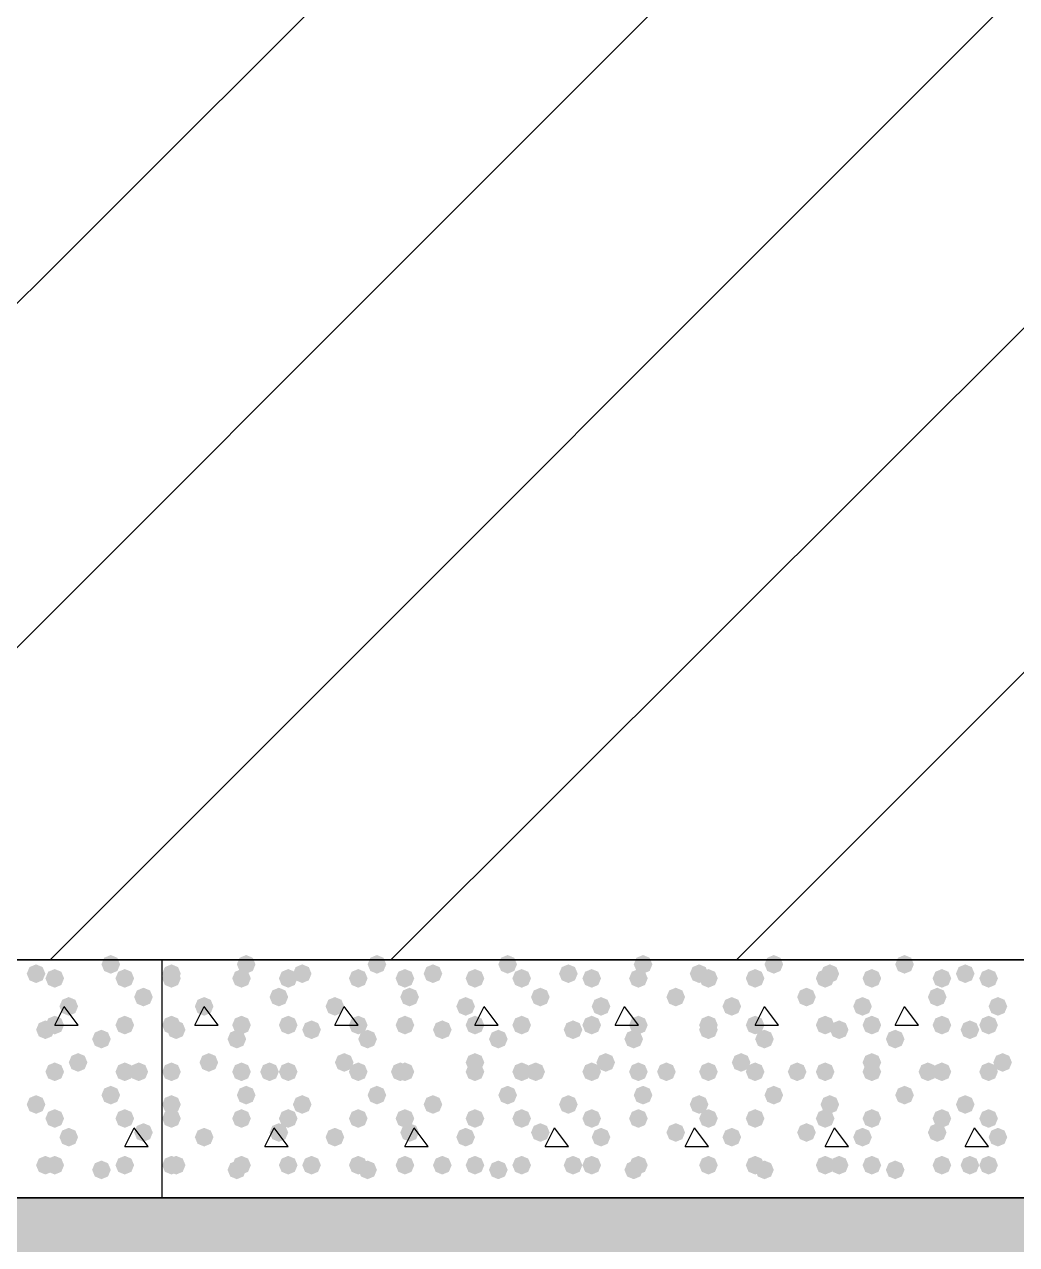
# Model space of a CAD drawing. Header units: millimetres. Extents: x 0 to 420, y 0 to 297.
# Drawn here: x 152.34 to 161.33, y 177.5 to 188.56 of the extents above; entities that cross this region are included whole.
import ezdxf

# ---------------------------------------------------------------- set-up
doc = ezdxf.new("R2010")
doc.units = ezdxf.units.MM
doc.layers.get('0').update_dxf_attribs({"linetype": 'CONTINUOUS'})

msp = doc.modelspace()

# ---------------------------------------------------------------- hatches: boundary and pattern name
at = {"true_color": 0x000007}
for points in [[(153.204333, 180.043667), (153.179463, 179.983871), (153.119667, 179.959), (153.059871, 179.983871), (153.035, 180.043667), (153.059871, 180.103462), (153.119667, 180.128333), (153.179462, 180.103463)], [(152.527, 179.959), (152.502129, 179.899204), (152.442333, 179.874333), (152.382538, 179.899204), (152.357667, 179.959), (152.382537, 180.018796), (152.442333, 180.043667), (152.502129, 180.018796)], [(152.696333, 179.916667), (152.671462, 179.856871), (152.611667, 179.832), (152.551871, 179.856871), (152.527, 179.916667), (152.551871, 179.976462), (152.611667, 180.001333), (152.671462, 179.976463)], [(153.331333, 179.916667), (153.306462, 179.856871), (153.246667, 179.832), (153.186871, 179.856871), (153.162, 179.916667), (153.186871, 179.976462), (153.246667, 180.001333), (153.306462, 179.976463)], [(153.500667, 179.747333), (153.475796, 179.687537), (153.416, 179.662667), (153.356204, 179.687537), (153.331333, 179.747333), (153.356204, 179.807129), (153.416, 179.832), (153.475796, 179.807129)], [(152.823333, 179.662667), (152.798463, 179.602871), (152.738667, 179.578), (152.678871, 179.602871), (152.654, 179.662667), (152.678871, 179.722462), (152.738667, 179.747333), (152.798462, 179.722463)], [(152.611667, 179.451), (152.586796, 179.391204), (152.527, 179.366333), (152.467204, 179.391204), (152.442333, 179.451), (152.467204, 179.510796), (152.527, 179.535667), (152.586796, 179.510796)], [(152.696333, 179.493333), (152.671462, 179.433538), (152.611667, 179.408667), (152.551871, 179.433538), (152.527, 179.493333), (152.551871, 179.553129), (152.611667, 179.578), (152.671462, 179.553129)], [(153.331333, 179.493333), (153.306462, 179.433538), (153.246667, 179.408667), (153.186871, 179.433538), (153.162, 179.493333), (153.186871, 179.553129), (153.246667, 179.578), (153.306462, 179.553129)], [(153.119667, 179.366333), (153.094796, 179.306537), (153.035, 179.281667), (152.975204, 179.306537), (152.950333, 179.366333), (152.975204, 179.426129), (153.035, 179.451), (153.094796, 179.426129)], [(152.908, 179.154667), (152.883129, 179.094871), (152.823333, 179.07), (152.763537, 179.094871), (152.738667, 179.154667), (152.763537, 179.214462), (152.823333, 179.239333), (152.883129, 179.214463)], [(152.696333, 179.07), (152.671462, 179.010204), (152.611667, 178.985333), (152.551871, 179.010204), (152.527, 179.07), (152.551871, 179.129796), (152.611667, 179.154667), (152.671462, 179.129796)], [(153.331333, 179.07), (153.306462, 179.010204), (153.246667, 178.985333), (153.186871, 179.010204), (153.162, 179.07), (153.186871, 179.129796), (153.246667, 179.154667), (153.306462, 179.129796)], [(153.458333, 179.07), (153.433462, 179.010204), (153.373667, 178.985333), (153.313871, 179.010204), (153.289, 179.07), (153.313871, 179.129796), (153.373667, 179.154667), (153.433462, 179.129796)], [(152.527, 178.773667), (152.502129, 178.713871), (152.442333, 178.689), (152.382538, 178.713871), (152.357667, 178.773667), (152.382537, 178.833462), (152.442333, 178.858333), (152.502129, 178.833463)], [(153.204333, 178.858333), (153.179463, 178.798537), (153.119667, 178.773667), (153.059871, 178.798537), (153.035, 178.858333), (153.059871, 178.918129), (153.119667, 178.943), (153.179462, 178.918129)], [(152.696333, 178.646667), (152.671462, 178.586871), (152.611667, 178.562), (152.551871, 178.586871), (152.527, 178.646667), (152.551871, 178.706462), (152.611667, 178.731333), (152.671462, 178.706463)], [(153.331333, 178.646667), (153.306462, 178.586871), (153.246667, 178.562), (153.186871, 178.586871), (153.162, 178.646667), (153.186871, 178.706462), (153.246667, 178.731333), (153.306462, 178.706463)], [(152.823333, 178.477333), (152.798463, 178.417537), (152.738667, 178.392667), (152.678871, 178.417537), (152.654, 178.477333), (152.678871, 178.537129), (152.738667, 178.562), (152.798462, 178.537129)], [(153.500667, 178.519667), (153.475796, 178.459871), (153.416, 178.435), (153.356204, 178.459871), (153.331333, 178.519667), (153.356204, 178.579462), (153.416, 178.604333), (153.475796, 178.579463)], [(152.611667, 178.223333), (152.586796, 178.163537), (152.527, 178.138667), (152.467204, 178.163537), (152.442333, 178.223333), (152.467204, 178.283129), (152.527, 178.308), (152.586796, 178.283129)], [(152.696333, 178.223333), (152.671462, 178.163537), (152.611667, 178.138667), (152.551871, 178.163537), (152.527, 178.223333), (152.551871, 178.283129), (152.611667, 178.308), (152.671462, 178.283129)], [(153.331333, 178.223333), (153.306462, 178.163537), (153.246667, 178.138667), (153.186871, 178.163537), (153.162, 178.223333), (153.186871, 178.283129), (153.246667, 178.308), (153.306462, 178.283129)], [(153.119667, 178.181), (153.094796, 178.121204), (153.035, 178.096333), (152.975204, 178.121204), (152.950333, 178.181), (152.975204, 178.240796), (153.035, 178.265667), (153.094796, 178.240796)]]:
    msp.add_hatch(color=0, dxfattribs=at).paths.add_polyline_path(points, flags=0)
at = {"true_color": 0x000008}
for points in [[(154.432, 180.043667), (154.407129, 179.983871), (154.347333, 179.959), (154.287538, 179.983871), (154.262667, 180.043667), (154.287537, 180.103462), (154.347333, 180.128333), (154.407129, 180.103463)], [(155.617333, 180.043667), (155.592462, 179.983871), (155.532667, 179.959), (155.472871, 179.983871), (155.448, 180.043667), (155.472871, 180.103462), (155.532667, 180.128333), (155.592462, 180.103463)], [(156.802667, 180.043667), (156.777796, 179.983871), (156.718, 179.959), (156.658204, 179.983871), (156.633333, 180.043667), (156.658204, 180.103462), (156.718, 180.128333), (156.777796, 180.103463)], [(158.030333, 180.043667), (158.005463, 179.983871), (157.945667, 179.959), (157.885871, 179.983871), (157.861, 180.043667), (157.885871, 180.103462), (157.945667, 180.128333), (158.005462, 180.103463)], [(159.215667, 180.043667), (159.190796, 179.983871), (159.131, 179.959), (159.071204, 179.983871), (159.046333, 180.043667), (159.071204, 180.103462), (159.131, 180.128333), (159.190796, 180.103463)], [(160.401, 180.043667), (160.376129, 179.983871), (160.316333, 179.959), (160.256538, 179.983871), (160.231667, 180.043667), (160.256537, 180.103462), (160.316333, 180.128333), (160.376129, 180.103463)], [(153.754667, 179.959), (153.729796, 179.899204), (153.67, 179.874333), (153.610204, 179.899204), (153.585333, 179.959), (153.610204, 180.018796), (153.67, 180.043667), (153.729796, 180.018796)], [(153.754667, 179.916667), (153.729796, 179.856871), (153.67, 179.832), (153.610204, 179.856871), (153.585333, 179.916667), (153.610204, 179.976462), (153.67, 180.001333), (153.729796, 179.976463)], [(154.389667, 179.916667), (154.364796, 179.856871), (154.305, 179.832), (154.245204, 179.856871), (154.220333, 179.916667), (154.245204, 179.976462), (154.305, 180.001333), (154.364796, 179.976463)], [(154.813, 179.916667), (154.788129, 179.856871), (154.728333, 179.832), (154.668538, 179.856871), (154.643667, 179.916667), (154.668537, 179.976462), (154.728333, 180.001333), (154.788129, 179.976463)], [(154.94, 179.959), (154.915129, 179.899204), (154.855333, 179.874333), (154.795538, 179.899204), (154.770667, 179.959), (154.795537, 180.018796), (154.855333, 180.043667), (154.915129, 180.018796)], [(155.448, 179.916667), (155.423129, 179.856871), (155.363333, 179.832), (155.303538, 179.856871), (155.278667, 179.916667), (155.303537, 179.976462), (155.363333, 180.001333), (155.423129, 179.976463)], [(155.871333, 179.916667), (155.846462, 179.856871), (155.786667, 179.832), (155.726871, 179.856871), (155.702, 179.916667), (155.726871, 179.976462), (155.786667, 180.001333), (155.846462, 179.976463)], [(156.125333, 179.959), (156.100462, 179.899204), (156.040667, 179.874333), (155.980871, 179.899204), (155.956, 179.959), (155.980871, 180.018796), (156.040667, 180.043667), (156.100462, 180.018796)], [(156.506333, 179.916667), (156.481462, 179.856871), (156.421667, 179.832), (156.361871, 179.856871), (156.337, 179.916667), (156.361871, 179.976462), (156.421667, 180.001333), (156.481462, 179.976463)], [(156.929667, 179.916667), (156.904796, 179.856871), (156.845, 179.832), (156.785204, 179.856871), (156.760333, 179.916667), (156.785204, 179.976462), (156.845, 180.001333), (156.904796, 179.976463)], [(157.353, 179.959), (157.328129, 179.899204), (157.268333, 179.874333), (157.208538, 179.899204), (157.183667, 179.959), (157.208537, 180.018796), (157.268333, 180.043667), (157.328129, 180.018796)], [(157.564667, 179.916667), (157.539796, 179.856871), (157.48, 179.832), (157.420204, 179.856871), (157.395333, 179.916667), (157.420204, 179.976462), (157.48, 180.001333), (157.539796, 179.976463)], [(157.988, 179.916667), (157.963129, 179.856871), (157.903333, 179.832), (157.843538, 179.856871), (157.818667, 179.916667), (157.843537, 179.976462), (157.903333, 180.001333), (157.963129, 179.976463)], [(158.538333, 179.959), (158.513463, 179.899204), (158.453667, 179.874333), (158.393871, 179.899204), (158.369, 179.959), (158.393871, 180.018796), (158.453667, 180.043667), (158.513462, 180.018796)], [(158.623, 179.916667), (158.598129, 179.856871), (158.538333, 179.832), (158.478538, 179.856871), (158.453667, 179.916667), (158.478537, 179.976462), (158.538333, 180.001333), (158.598129, 179.976463)], [(159.046333, 179.916667), (159.021462, 179.856871), (158.961667, 179.832), (158.901871, 179.856871), (158.877, 179.916667), (158.901871, 179.976462), (158.961667, 180.001333), (159.021462, 179.976463)], [(159.681333, 179.916667), (159.656462, 179.856871), (159.596667, 179.832), (159.536871, 179.856871), (159.512, 179.916667), (159.536871, 179.976462), (159.596667, 180.001333), (159.656462, 179.976463)], [(159.723667, 179.959), (159.698796, 179.899204), (159.639, 179.874333), (159.579204, 179.899204), (159.554333, 179.959), (159.579204, 180.018796), (159.639, 180.043667), (159.698796, 180.018796)], [(160.104667, 179.916667), (160.079796, 179.856871), (160.02, 179.832), (159.960204, 179.856871), (159.935333, 179.916667), (159.960204, 179.976462), (160.02, 180.001333), (160.079796, 179.976463)], [(160.739667, 179.916667), (160.714796, 179.856871), (160.655, 179.832), (160.595204, 179.856871), (160.570333, 179.916667), (160.595204, 179.976462), (160.655, 180.001333), (160.714796, 179.976463)], [(160.951333, 179.959), (160.926462, 179.899204), (160.866667, 179.874333), (160.806871, 179.899204), (160.782, 179.959), (160.806871, 180.018796), (160.866667, 180.043667), (160.926462, 180.018796)], [(161.163, 179.916667), (161.138129, 179.856871), (161.078333, 179.832), (161.018538, 179.856871), (160.993667, 179.916667), (161.018537, 179.976462), (161.078333, 180.001333), (161.138129, 179.976463)], [(154.728333, 179.747333), (154.703463, 179.687537), (154.643667, 179.662667), (154.583871, 179.687537), (154.559, 179.747333), (154.583871, 179.807129), (154.643667, 179.832), (154.703462, 179.807129)], [(155.913667, 179.747333), (155.888796, 179.687537), (155.829, 179.662667), (155.769204, 179.687537), (155.744333, 179.747333), (155.769204, 179.807129), (155.829, 179.832), (155.888796, 179.807129)], [(157.099, 179.747333), (157.074129, 179.687537), (157.014333, 179.662667), (156.954538, 179.687537), (156.929667, 179.747333), (156.954537, 179.807129), (157.014333, 179.832), (157.074129, 179.807129)], [(158.326667, 179.747333), (158.301796, 179.687537), (158.242, 179.662667), (158.182204, 179.687537), (158.157333, 179.747333), (158.182204, 179.807129), (158.242, 179.832), (158.301796, 179.807129)], [(159.512, 179.747333), (159.487129, 179.687537), (159.427333, 179.662667), (159.367538, 179.687537), (159.342667, 179.747333), (159.367537, 179.807129), (159.427333, 179.832), (159.487129, 179.807129)], [(160.697333, 179.747333), (160.672462, 179.687537), (160.612667, 179.662667), (160.552871, 179.687537), (160.528, 179.747333), (160.552871, 179.807129), (160.612667, 179.832), (160.672462, 179.807129)], [(154.051, 179.662667), (154.026129, 179.602871), (153.966333, 179.578), (153.906538, 179.602871), (153.881667, 179.662667), (153.906537, 179.722462), (153.966333, 179.747333), (154.026129, 179.722463)], [(155.236333, 179.662667), (155.211462, 179.602871), (155.151667, 179.578), (155.091871, 179.602871), (155.067, 179.662667), (155.091871, 179.722462), (155.151667, 179.747333), (155.211462, 179.722463)], [(156.421667, 179.662667), (156.396796, 179.602871), (156.337, 179.578), (156.277204, 179.602871), (156.252333, 179.662667), (156.277204, 179.722462), (156.337, 179.747333), (156.396796, 179.722463)], [(157.649333, 179.662667), (157.624462, 179.602871), (157.564667, 179.578), (157.504871, 179.602871), (157.48, 179.662667), (157.504871, 179.722462), (157.564667, 179.747333), (157.624462, 179.722463)], [(158.834667, 179.662667), (158.809796, 179.602871), (158.75, 179.578), (158.690204, 179.602871), (158.665333, 179.662667), (158.690204, 179.722462), (158.75, 179.747333), (158.809796, 179.722463)], [(160.02, 179.662667), (159.995129, 179.602871), (159.935333, 179.578), (159.875538, 179.602871), (159.850667, 179.662667), (159.875537, 179.722462), (159.935333, 179.747333), (159.995129, 179.722463)], [(161.247667, 179.662667), (161.222796, 179.602871), (161.163, 179.578), (161.103204, 179.602871), (161.078333, 179.662667), (161.103204, 179.722462), (161.163, 179.747333), (161.222796, 179.722463)], [(153.754667, 179.493333), (153.729796, 179.433538), (153.67, 179.408667), (153.610204, 179.433538), (153.585333, 179.493333), (153.610204, 179.553129), (153.67, 179.578), (153.729796, 179.553129)], [(153.797, 179.451), (153.772129, 179.391204), (153.712333, 179.366333), (153.652538, 179.391204), (153.627667, 179.451), (153.652537, 179.510796), (153.712333, 179.535667), (153.772129, 179.510796)], [(154.389667, 179.493333), (154.364796, 179.433538), (154.305, 179.408667), (154.245204, 179.433538), (154.220333, 179.493333), (154.245204, 179.553129), (154.305, 179.578), (154.364796, 179.553129)], [(154.813, 179.493333), (154.788129, 179.433538), (154.728333, 179.408667), (154.668538, 179.433538), (154.643667, 179.493333), (154.668537, 179.553129), (154.728333, 179.578), (154.788129, 179.553129)], [(155.024667, 179.451), (154.999796, 179.391204), (154.94, 179.366333), (154.880204, 179.391204), (154.855333, 179.451), (154.880204, 179.510796), (154.94, 179.535667), (154.999796, 179.510796)], [(155.448, 179.493333), (155.423129, 179.433538), (155.363333, 179.408667), (155.303538, 179.433538), (155.278667, 179.493333), (155.303537, 179.553129), (155.363333, 179.578), (155.423129, 179.553129)], [(155.871333, 179.493333), (155.846462, 179.433538), (155.786667, 179.408667), (155.726871, 179.433538), (155.702, 179.493333), (155.726871, 179.553129), (155.786667, 179.578), (155.846462, 179.553129)], [(156.21, 179.451), (156.185129, 179.391204), (156.125333, 179.366333), (156.065538, 179.391204), (156.040667, 179.451), (156.065537, 179.510796), (156.125333, 179.535667), (156.185129, 179.510796)], [(156.506333, 179.493333), (156.481462, 179.433538), (156.421667, 179.408667), (156.361871, 179.433538), (156.337, 179.493333), (156.361871, 179.553129), (156.421667, 179.578), (156.481462, 179.553129)], [(156.929667, 179.493333), (156.904796, 179.433538), (156.845, 179.408667), (156.785204, 179.433538), (156.760333, 179.493333), (156.785204, 179.553129), (156.845, 179.578), (156.904796, 179.553129)], [(157.395333, 179.451), (157.370463, 179.391204), (157.310667, 179.366333), (157.250871, 179.391204), (157.226, 179.451), (157.250871, 179.510796), (157.310667, 179.535667), (157.370462, 179.510796)], [(157.564667, 179.493333), (157.539796, 179.433538), (157.48, 179.408667), (157.420204, 179.433538), (157.395333, 179.493333), (157.420204, 179.553129), (157.48, 179.578), (157.539796, 179.553129)], [(157.988, 179.493333), (157.963129, 179.433538), (157.903333, 179.408667), (157.843538, 179.433538), (157.818667, 179.493333), (157.843537, 179.553129), (157.903333, 179.578), (157.963129, 179.553129)], [(158.623, 179.493333), (158.598129, 179.433538), (158.538333, 179.408667), (158.478538, 179.433538), (158.453667, 179.493333), (158.478537, 179.553129), (158.538333, 179.578), (158.598129, 179.553129)], [(158.623, 179.451), (158.598129, 179.391204), (158.538333, 179.366333), (158.478538, 179.391204), (158.453667, 179.451), (158.478537, 179.510796), (158.538333, 179.535667), (158.598129, 179.510796)], [(159.046333, 179.493333), (159.021462, 179.433538), (158.961667, 179.408667), (158.901871, 179.433538), (158.877, 179.493333), (158.901871, 179.553129), (158.961667, 179.578), (159.021462, 179.553129)], [(159.681333, 179.493333), (159.656462, 179.433538), (159.596667, 179.408667), (159.536871, 179.433538), (159.512, 179.493333), (159.536871, 179.553129), (159.596667, 179.578), (159.656462, 179.553129)], [(159.808333, 179.451), (159.783462, 179.391204), (159.723667, 179.366333), (159.663871, 179.391204), (159.639, 179.451), (159.663871, 179.510796), (159.723667, 179.535667), (159.783462, 179.510796)], [(160.104667, 179.493333), (160.079796, 179.433538), (160.02, 179.408667), (159.960204, 179.433538), (159.935333, 179.493333), (159.960204, 179.553129), (160.02, 179.578), (160.079796, 179.553129)], [(160.739667, 179.493333), (160.714796, 179.433538), (160.655, 179.408667), (160.595204, 179.433538), (160.570333, 179.493333), (160.595204, 179.553129), (160.655, 179.578), (160.714796, 179.553129)], [(160.993667, 179.451), (160.968796, 179.391204), (160.909, 179.366333), (160.849204, 179.391204), (160.824333, 179.451), (160.849204, 179.510796), (160.909, 179.535667), (160.968796, 179.510796)], [(161.163, 179.493333), (161.138129, 179.433538), (161.078333, 179.408667), (161.018538, 179.433538), (160.993667, 179.493333), (161.018537, 179.553129), (161.078333, 179.578), (161.138129, 179.553129)], [(154.347333, 179.366333), (154.322462, 179.306537), (154.262667, 179.281667), (154.202871, 179.306537), (154.178, 179.366333), (154.202871, 179.426129), (154.262667, 179.451), (154.322462, 179.426129)], [(155.532667, 179.366333), (155.507796, 179.306537), (155.448, 179.281667), (155.388204, 179.306537), (155.363333, 179.366333), (155.388204, 179.426129), (155.448, 179.451), (155.507796, 179.426129)], [(156.718, 179.366333), (156.693129, 179.306537), (156.633333, 179.281667), (156.573537, 179.306537), (156.548667, 179.366333), (156.573537, 179.426129), (156.633333, 179.451), (156.693129, 179.426129)], [(157.945667, 179.366333), (157.920796, 179.306537), (157.861, 179.281667), (157.801204, 179.306537), (157.776333, 179.366333), (157.801204, 179.426129), (157.861, 179.451), (157.920796, 179.426129)], [(159.131, 179.366333), (159.106129, 179.306537), (159.046333, 179.281667), (158.986538, 179.306537), (158.961667, 179.366333), (158.986537, 179.426129), (159.046333, 179.451), (159.106129, 179.426129)], [(160.316333, 179.366333), (160.291462, 179.306537), (160.231667, 179.281667), (160.171871, 179.306537), (160.147, 179.366333), (160.171871, 179.426129), (160.231667, 179.451), (160.291462, 179.426129)], [(154.093333, 179.154667), (154.068463, 179.094871), (154.008667, 179.07), (153.948871, 179.094871), (153.924, 179.154667), (153.948871, 179.214462), (154.008667, 179.239333), (154.068462, 179.214463)], [(155.321, 179.154667), (155.296129, 179.094871), (155.236333, 179.07), (155.176538, 179.094871), (155.151667, 179.154667), (155.176537, 179.214462), (155.236333, 179.239333), (155.296129, 179.214463)], [(156.506333, 179.154667), (156.481462, 179.094871), (156.421667, 179.07), (156.361871, 179.094871), (156.337, 179.154667), (156.361871, 179.214462), (156.421667, 179.239333), (156.481462, 179.214463)], [(157.691667, 179.154667), (157.666796, 179.094871), (157.607, 179.07), (157.547204, 179.094871), (157.522333, 179.154667), (157.547204, 179.214462), (157.607, 179.239333), (157.666796, 179.214463)], [(158.919333, 179.154667), (158.894463, 179.094871), (158.834667, 179.07), (158.774871, 179.094871), (158.75, 179.154667), (158.774871, 179.214462), (158.834667, 179.239333), (158.894462, 179.214463)], [(160.104667, 179.154667), (160.079796, 179.094871), (160.02, 179.07), (159.960204, 179.094871), (159.935333, 179.154667), (159.960204, 179.214462), (160.02, 179.239333), (160.079796, 179.214463)], [(161.29, 179.154667), (161.265129, 179.094871), (161.205333, 179.07), (161.145538, 179.094871), (161.120667, 179.154667), (161.145537, 179.214462), (161.205333, 179.239333), (161.265129, 179.214463)], [(153.754667, 179.07), (153.729796, 179.010204), (153.67, 178.985333), (153.610204, 179.010204), (153.585333, 179.07), (153.610204, 179.129796), (153.67, 179.154667), (153.729796, 179.129796)], [(154.389667, 179.07), (154.364796, 179.010204), (154.305, 178.985333), (154.245204, 179.010204), (154.220333, 179.07), (154.245204, 179.129796), (154.305, 179.154667), (154.364796, 179.129796)], [(154.643667, 179.07), (154.618796, 179.010204), (154.559, 178.985333), (154.499204, 179.010204), (154.474333, 179.07), (154.499204, 179.129796), (154.559, 179.154667), (154.618796, 179.129796)], [(154.813, 179.07), (154.788129, 179.010204), (154.728333, 178.985333), (154.668538, 179.010204), (154.643667, 179.07), (154.668537, 179.129796), (154.728333, 179.154667), (154.788129, 179.129796)], [(155.448, 179.07), (155.423129, 179.010204), (155.363333, 178.985333), (155.303538, 179.010204), (155.278667, 179.07), (155.303537, 179.129796), (155.363333, 179.154667), (155.423129, 179.129796)], [(155.829, 179.07), (155.804129, 179.010204), (155.744333, 178.985333), (155.684538, 179.010204), (155.659667, 179.07), (155.684537, 179.129796), (155.744333, 179.154667), (155.804129, 179.129796)], [(155.871333, 179.07), (155.846462, 179.010204), (155.786667, 178.985333), (155.726871, 179.010204), (155.702, 179.07), (155.726871, 179.129796), (155.786667, 179.154667), (155.846462, 179.129796)], [(156.506333, 179.07), (156.481462, 179.010204), (156.421667, 178.985333), (156.361871, 179.010204), (156.337, 179.07), (156.361871, 179.129796), (156.421667, 179.154667), (156.481462, 179.129796)], [(156.929667, 179.07), (156.904796, 179.010204), (156.845, 178.985333), (156.785204, 179.010204), (156.760333, 179.07), (156.785204, 179.129796), (156.845, 179.154667), (156.904796, 179.129796)], [(157.056667, 179.07), (157.031796, 179.010204), (156.972, 178.985333), (156.912204, 179.010204), (156.887333, 179.07), (156.912204, 179.129796), (156.972, 179.154667), (157.031796, 179.129796)], [(157.564667, 179.07), (157.539796, 179.010204), (157.48, 178.985333), (157.420204, 179.010204), (157.395333, 179.07), (157.420204, 179.129796), (157.48, 179.154667), (157.539796, 179.129796)], [(157.988, 179.07), (157.963129, 179.010204), (157.903333, 178.985333), (157.843538, 179.010204), (157.818667, 179.07), (157.843537, 179.129796), (157.903333, 179.154667), (157.963129, 179.129796)], [(158.242, 179.07), (158.217129, 179.010204), (158.157333, 178.985333), (158.097538, 179.010204), (158.072667, 179.07), (158.097537, 179.129796), (158.157333, 179.154667), (158.217129, 179.129796)], [(158.623, 179.07), (158.598129, 179.010204), (158.538333, 178.985333), (158.478538, 179.010204), (158.453667, 179.07), (158.478537, 179.129796), (158.538333, 179.154667), (158.598129, 179.129796)], [(159.046333, 179.07), (159.021462, 179.010204), (158.961667, 178.985333), (158.901871, 179.010204), (158.877, 179.07), (158.901871, 179.129796), (158.961667, 179.154667), (159.021462, 179.129796)], [(159.427333, 179.07), (159.402462, 179.010204), (159.342667, 178.985333), (159.282871, 179.010204), (159.258, 179.07), (159.282871, 179.129796), (159.342667, 179.154667), (159.402462, 179.129796)], [(159.681333, 179.07), (159.656462, 179.010204), (159.596667, 178.985333), (159.536871, 179.010204), (159.512, 179.07), (159.536871, 179.129796), (159.596667, 179.154667), (159.656462, 179.129796)], [(160.104667, 179.07), (160.079796, 179.010204), (160.02, 178.985333), (159.960204, 179.010204), (159.935333, 179.07), (159.960204, 179.129796), (160.02, 179.154667), (160.079796, 179.129796)], [(160.612667, 179.07), (160.587796, 179.010204), (160.528, 178.985333), (160.468204, 179.010204), (160.443333, 179.07), (160.468204, 179.129796), (160.528, 179.154667), (160.587796, 179.129796)], [(160.739667, 179.07), (160.714796, 179.010204), (160.655, 178.985333), (160.595204, 179.010204), (160.570333, 179.07), (160.595204, 179.129796), (160.655, 179.154667), (160.714796, 179.129796)], [(161.163, 179.07), (161.138129, 179.010204), (161.078333, 178.985333), (161.018538, 179.010204), (160.993667, 179.07), (161.018537, 179.129796), (161.078333, 179.154667), (161.138129, 179.129796)], [(153.754667, 178.773667), (153.729796, 178.713871), (153.67, 178.689), (153.610204, 178.713871), (153.585333, 178.773667), (153.610204, 178.833462), (153.67, 178.858333), (153.729796, 178.833463)], [(154.432, 178.858333), (154.407129, 178.798537), (154.347333, 178.773667), (154.287538, 178.798537), (154.262667, 178.858333), (154.287537, 178.918129), (154.347333, 178.943), (154.407129, 178.918129)], [(154.94, 178.773667), (154.915129, 178.713871), (154.855333, 178.689), (154.795538, 178.713871), (154.770667, 178.773667), (154.795537, 178.833462), (154.855333, 178.858333), (154.915129, 178.833463)], [(155.617333, 178.858333), (155.592462, 178.798537), (155.532667, 178.773667), (155.472871, 178.798537), (155.448, 178.858333), (155.472871, 178.918129), (155.532667, 178.943), (155.592462, 178.918129)], [(156.125333, 178.773667), (156.100462, 178.713871), (156.040667, 178.689), (155.980871, 178.713871), (155.956, 178.773667), (155.980871, 178.833462), (156.040667, 178.858333), (156.100462, 178.833463)], [(156.802667, 178.858333), (156.777796, 178.798537), (156.718, 178.773667), (156.658204, 178.798537), (156.633333, 178.858333), (156.658204, 178.918129), (156.718, 178.943), (156.777796, 178.918129)], [(157.353, 178.773667), (157.328129, 178.713871), (157.268333, 178.689), (157.208538, 178.713871), (157.183667, 178.773667), (157.208537, 178.833462), (157.268333, 178.858333), (157.328129, 178.833463)], [(158.030333, 178.858333), (158.005463, 178.798537), (157.945667, 178.773667), (157.885871, 178.798537), (157.861, 178.858333), (157.885871, 178.918129), (157.945667, 178.943), (158.005462, 178.918129)], [(158.538333, 178.773667), (158.513463, 178.713871), (158.453667, 178.689), (158.393871, 178.713871), (158.369, 178.773667), (158.393871, 178.833462), (158.453667, 178.858333), (158.513462, 178.833463)], [(159.215667, 178.858333), (159.190796, 178.798537), (159.131, 178.773667), (159.071204, 178.798537), (159.046333, 178.858333), (159.071204, 178.918129), (159.131, 178.943), (159.190796, 178.918129)], [(159.723667, 178.773667), (159.698796, 178.713871), (159.639, 178.689), (159.579204, 178.713871), (159.554333, 178.773667), (159.579204, 178.833462), (159.639, 178.858333), (159.698796, 178.833463)], [(160.401, 178.858333), (160.376129, 178.798537), (160.316333, 178.773667), (160.256538, 178.798537), (160.231667, 178.858333), (160.256537, 178.918129), (160.316333, 178.943), (160.376129, 178.918129)], [(160.951333, 178.773667), (160.926462, 178.713871), (160.866667, 178.689), (160.806871, 178.713871), (160.782, 178.773667), (160.806871, 178.833462), (160.866667, 178.858333), (160.926462, 178.833463)], [(153.754667, 178.646667), (153.729796, 178.586871), (153.67, 178.562), (153.610204, 178.586871), (153.585333, 178.646667), (153.610204, 178.706462), (153.67, 178.731333), (153.729796, 178.706463)], [(154.389667, 178.646667), (154.364796, 178.586871), (154.305, 178.562), (154.245204, 178.586871), (154.220333, 178.646667), (154.245204, 178.706462), (154.305, 178.731333), (154.364796, 178.706463)], [(154.813, 178.646667), (154.788129, 178.586871), (154.728333, 178.562), (154.668538, 178.586871), (154.643667, 178.646667), (154.668537, 178.706462), (154.728333, 178.731333), (154.788129, 178.706463)], [(155.448, 178.646667), (155.423129, 178.586871), (155.363333, 178.562), (155.303538, 178.586871), (155.278667, 178.646667), (155.303537, 178.706462), (155.363333, 178.731333), (155.423129, 178.706463)], [(155.871333, 178.646667), (155.846462, 178.586871), (155.786667, 178.562), (155.726871, 178.586871), (155.702, 178.646667), (155.726871, 178.706462), (155.786667, 178.731333), (155.846462, 178.706463)], [(156.506333, 178.646667), (156.481462, 178.586871), (156.421667, 178.562), (156.361871, 178.586871), (156.337, 178.646667), (156.361871, 178.706462), (156.421667, 178.731333), (156.481462, 178.706463)], [(156.929667, 178.646667), (156.904796, 178.586871), (156.845, 178.562), (156.785204, 178.586871), (156.760333, 178.646667), (156.785204, 178.706462), (156.845, 178.731333), (156.904796, 178.706463)], [(157.564667, 178.646667), (157.539796, 178.586871), (157.48, 178.562), (157.420204, 178.586871), (157.395333, 178.646667), (157.420204, 178.706462), (157.48, 178.731333), (157.539796, 178.706463)], [(157.988, 178.646667), (157.963129, 178.586871), (157.903333, 178.562), (157.843538, 178.586871), (157.818667, 178.646667), (157.843537, 178.706462), (157.903333, 178.731333), (157.963129, 178.706463)], [(158.623, 178.646667), (158.598129, 178.586871), (158.538333, 178.562), (158.478538, 178.586871), (158.453667, 178.646667), (158.478537, 178.706462), (158.538333, 178.731333), (158.598129, 178.706463)], [(159.046333, 178.646667), (159.021462, 178.586871), (158.961667, 178.562), (158.901871, 178.586871), (158.877, 178.646667), (158.901871, 178.706462), (158.961667, 178.731333), (159.021462, 178.706463)], [(159.681333, 178.646667), (159.656462, 178.586871), (159.596667, 178.562), (159.536871, 178.586871), (159.512, 178.646667), (159.536871, 178.706462), (159.596667, 178.731333), (159.656462, 178.706463)], [(160.104667, 178.646667), (160.079796, 178.586871), (160.02, 178.562), (159.960204, 178.586871), (159.935333, 178.646667), (159.960204, 178.706462), (160.02, 178.731333), (160.079796, 178.706463)], [(160.739667, 178.646667), (160.714796, 178.586871), (160.655, 178.562), (160.595204, 178.586871), (160.570333, 178.646667), (160.595204, 178.706462), (160.655, 178.731333), (160.714796, 178.706463)], [(161.163, 178.646667), (161.138129, 178.586871), (161.078333, 178.562), (161.018538, 178.586871), (160.993667, 178.646667), (161.018537, 178.706462), (161.078333, 178.731333), (161.138129, 178.706463)], [(154.051, 178.477333), (154.026129, 178.417537), (153.966333, 178.392667), (153.906538, 178.417537), (153.881667, 178.477333), (153.906537, 178.537129), (153.966333, 178.562), (154.026129, 178.537129)], [(154.728333, 178.519667), (154.703463, 178.459871), (154.643667, 178.435), (154.583871, 178.459871), (154.559, 178.519667), (154.583871, 178.579462), (154.643667, 178.604333), (154.703462, 178.579463)], [(155.236333, 178.477333), (155.211462, 178.417537), (155.151667, 178.392667), (155.091871, 178.417537), (155.067, 178.477333), (155.091871, 178.537129), (155.151667, 178.562), (155.211462, 178.537129)], [(155.913667, 178.519667), (155.888796, 178.459871), (155.829, 178.435), (155.769204, 178.459871), (155.744333, 178.519667), (155.769204, 178.579462), (155.829, 178.604333), (155.888796, 178.579463)], [(156.421667, 178.477333), (156.396796, 178.417537), (156.337, 178.392667), (156.277204, 178.417537), (156.252333, 178.477333), (156.277204, 178.537129), (156.337, 178.562), (156.396796, 178.537129)], [(157.099, 178.519667), (157.074129, 178.459871), (157.014333, 178.435), (156.954538, 178.459871), (156.929667, 178.519667), (156.954537, 178.579462), (157.014333, 178.604333), (157.074129, 178.579463)], [(157.649333, 178.477333), (157.624462, 178.417537), (157.564667, 178.392667), (157.504871, 178.417537), (157.48, 178.477333), (157.504871, 178.537129), (157.564667, 178.562), (157.624462, 178.537129)], [(158.326667, 178.519667), (158.301796, 178.459871), (158.242, 178.435), (158.182204, 178.459871), (158.157333, 178.519667), (158.182204, 178.579462), (158.242, 178.604333), (158.301796, 178.579463)], [(158.834667, 178.477333), (158.809796, 178.417537), (158.75, 178.392667), (158.690204, 178.417537), (158.665333, 178.477333), (158.690204, 178.537129), (158.75, 178.562), (158.809796, 178.537129)], [(159.512, 178.519667), (159.487129, 178.459871), (159.427333, 178.435), (159.367538, 178.459871), (159.342667, 178.519667), (159.367537, 178.579462), (159.427333, 178.604333), (159.487129, 178.579463)], [(160.02, 178.477333), (159.995129, 178.417537), (159.935333, 178.392667), (159.875538, 178.417537), (159.850667, 178.477333), (159.875537, 178.537129), (159.935333, 178.562), (159.995129, 178.537129)], [(160.697333, 178.519667), (160.672462, 178.459871), (160.612667, 178.435), (160.552871, 178.459871), (160.528, 178.519667), (160.552871, 178.579462), (160.612667, 178.604333), (160.672462, 178.579463)], [(161.247667, 178.477333), (161.222796, 178.417537), (161.163, 178.392667), (161.103204, 178.417537), (161.078333, 178.477333), (161.103204, 178.537129), (161.163, 178.562), (161.222796, 178.537129)], [(153.754667, 178.223333), (153.729796, 178.163537), (153.67, 178.138667), (153.610204, 178.163537), (153.585333, 178.223333), (153.610204, 178.283129), (153.67, 178.308), (153.729796, 178.283129)], [(153.797, 178.223333), (153.772129, 178.163537), (153.712333, 178.138667), (153.652538, 178.163537), (153.627667, 178.223333), (153.652537, 178.283129), (153.712333, 178.308), (153.772129, 178.283129)], [(154.389667, 178.223333), (154.364796, 178.163537), (154.305, 178.138667), (154.245204, 178.163537), (154.220333, 178.223333), (154.245204, 178.283129), (154.305, 178.308), (154.364796, 178.283129)], [(154.813, 178.223333), (154.788129, 178.163537), (154.728333, 178.138667), (154.668538, 178.163537), (154.643667, 178.223333), (154.668537, 178.283129), (154.728333, 178.308), (154.788129, 178.283129)], [(155.024667, 178.223333), (154.999796, 178.163537), (154.94, 178.138667), (154.880204, 178.163537), (154.855333, 178.223333), (154.880204, 178.283129), (154.94, 178.308), (154.999796, 178.283129)], [(155.448, 178.223333), (155.423129, 178.163537), (155.363333, 178.138667), (155.303538, 178.163537), (155.278667, 178.223333), (155.303537, 178.283129), (155.363333, 178.308), (155.423129, 178.283129)], [(155.871333, 178.223333), (155.846462, 178.163537), (155.786667, 178.138667), (155.726871, 178.163537), (155.702, 178.223333), (155.726871, 178.283129), (155.786667, 178.308), (155.846462, 178.283129)], [(156.21, 178.223333), (156.185129, 178.163537), (156.125333, 178.138667), (156.065538, 178.163537), (156.040667, 178.223333), (156.065537, 178.283129), (156.125333, 178.308), (156.185129, 178.283129)], [(156.506333, 178.223333), (156.481462, 178.163537), (156.421667, 178.138667), (156.361871, 178.163537), (156.337, 178.223333), (156.361871, 178.283129), (156.421667, 178.308), (156.481462, 178.283129)], [(156.929667, 178.223333), (156.904796, 178.163537), (156.845, 178.138667), (156.785204, 178.163537), (156.760333, 178.223333), (156.785204, 178.283129), (156.845, 178.308), (156.904796, 178.283129)], [(157.395333, 178.223333), (157.370463, 178.163537), (157.310667, 178.138667), (157.250871, 178.163537), (157.226, 178.223333), (157.250871, 178.283129), (157.310667, 178.308), (157.370462, 178.283129)], [(157.564667, 178.223333), (157.539796, 178.163537), (157.48, 178.138667), (157.420204, 178.163537), (157.395333, 178.223333), (157.420204, 178.283129), (157.48, 178.308), (157.539796, 178.283129)], [(157.988, 178.223333), (157.963129, 178.163537), (157.903333, 178.138667), (157.843538, 178.163537), (157.818667, 178.223333), (157.843537, 178.283129), (157.903333, 178.308), (157.963129, 178.283129)], [(158.623, 178.223333), (158.598129, 178.163537), (158.538333, 178.138667), (158.478538, 178.163537), (158.453667, 178.223333), (158.478537, 178.283129), (158.538333, 178.308), (158.598129, 178.283129)], [(158.623, 178.223333), (158.598129, 178.163537), (158.538333, 178.138667), (158.478538, 178.163537), (158.453667, 178.223333), (158.478537, 178.283129), (158.538333, 178.308), (158.598129, 178.283129)], [(159.046333, 178.223333), (159.021462, 178.163537), (158.961667, 178.138667), (158.901871, 178.163537), (158.877, 178.223333), (158.901871, 178.283129), (158.961667, 178.308), (159.021462, 178.283129)], [(159.681333, 178.223333), (159.656462, 178.163537), (159.596667, 178.138667), (159.536871, 178.163537), (159.512, 178.223333), (159.536871, 178.283129), (159.596667, 178.308), (159.656462, 178.283129)], [(159.808333, 178.223333), (159.783462, 178.163537), (159.723667, 178.138667), (159.663871, 178.163537), (159.639, 178.223333), (159.663871, 178.283129), (159.723667, 178.308), (159.783462, 178.283129)], [(160.104667, 178.223333), (160.079796, 178.163537), (160.02, 178.138667), (159.960204, 178.163537), (159.935333, 178.223333), (159.960204, 178.283129), (160.02, 178.308), (160.079796, 178.283129)], [(160.739667, 178.223333), (160.714796, 178.163537), (160.655, 178.138667), (160.595204, 178.163537), (160.570333, 178.223333), (160.595204, 178.283129), (160.655, 178.308), (160.714796, 178.283129)], [(160.993667, 178.223333), (160.968796, 178.163537), (160.909, 178.138667), (160.849204, 178.163537), (160.824333, 178.223333), (160.849204, 178.283129), (160.909, 178.308), (160.968796, 178.283129)], [(161.163, 178.223333), (161.138129, 178.163537), (161.078333, 178.138667), (161.018538, 178.163537), (160.993667, 178.223333), (161.018537, 178.283129), (161.078333, 178.308), (161.138129, 178.283129)], [(154.347333, 178.181), (154.322462, 178.121204), (154.262667, 178.096333), (154.202871, 178.121204), (154.178, 178.181), (154.202871, 178.240796), (154.262667, 178.265667), (154.322462, 178.240796)], [(155.532667, 178.181), (155.507796, 178.121204), (155.448, 178.096333), (155.388204, 178.121204), (155.363333, 178.181), (155.388204, 178.240796), (155.448, 178.265667), (155.507796, 178.240796)], [(156.718, 178.181), (156.693129, 178.121204), (156.633333, 178.096333), (156.573537, 178.121204), (156.548667, 178.181), (156.573537, 178.240796), (156.633333, 178.265667), (156.693129, 178.240796)], [(157.945667, 178.181), (157.920796, 178.121204), (157.861, 178.096333), (157.801204, 178.121204), (157.776333, 178.181), (157.801204, 178.240796), (157.861, 178.265667), (157.920796, 178.240796)], [(159.131, 178.181), (159.106129, 178.121204), (159.046333, 178.096333), (158.986538, 178.121204), (158.961667, 178.181), (158.986537, 178.240796), (159.046333, 178.265667), (159.106129, 178.240796)], [(160.316333, 178.181), (160.291462, 178.121204), (160.231667, 178.096333), (160.171871, 178.121204), (160.147, 178.181), (160.171871, 178.240796), (160.231667, 178.265667), (160.291462, 178.240796)]]:
    msp.add_hatch(color=0, dxfattribs=at).paths.add_polyline_path(points, flags=0)
h = msp.add_hatch(color=0, dxfattribs=at)
h.paths.add_polyline_path([(378.544667, 177.927), (32.469667, 177.927), (378.544667, 165.946667)], flags=0)
h.paths.add_polyline_path([(32.469667, 177.927), (378.544667, 165.946667), (32.469667, 165.946667)], flags=0)

# ---------------------------------------------------------------- linework, layer by layer
at = {"color": 0, "true_color": 0x000007}
for points in [[(31.369, 201.252667), (31.369, 177.927), (379.603, 177.927), (379.603, 201.252667), (217.17, 201.252667), (217.17, 222.461667), (193.844333, 222.461667), (193.844333, 201.252667)], [(31.369, 201.252667), (31.369, 177.927), (379.603, 177.927), (379.603, 201.252667), (217.17, 201.252667), (217.17, 222.461667), (193.844333, 222.461667), (193.844333, 201.252667)], [(33.528002, 199.135999), (195.961001, 199.135999), (195.961001, 220.344999), (215.053334, 220.344999), (215.053334, 199.135999), (377.486334, 199.135999), (377.486334, 180.085999), (33.528002, 180.085999)], [(151.468667, 180.086), (151.468667, 177.927), (153.585333, 177.927), (153.585333, 180.086)]]:
    msp.add_lwpolyline(points, close=True, dxfattribs=at)
at = {"color": 0, "true_color": 0x0000fd}
msp.add_lwpolyline([(33.528, 180.086), (377.486333, 180.086), (377.486333, 199.136), (215.053333, 199.136), (215.053333, 220.345), (195.961, 220.345), (195.961, 199.136), (33.528, 199.136)], close=True, dxfattribs=at)
at = {"color": 0, "true_color": 0x000002}
for points in [[(146.304, 180.086), (165.396333, 199.136)], [(149.436667, 180.086), (168.486667, 199.136)], [(152.569333, 180.086), (171.619333, 199.136)], [(155.659667, 180.086), (174.752, 199.136)], [(158.792333, 180.086), (177.842333, 199.136)]]:
    msp.add_lwpolyline(points, dxfattribs=at)
at = {"color": 0, "true_color": 0x000007}
for points in [[(172.677667, 180.086), (153.585333, 180.086)], [(152.611667, 179.493333), (152.696333, 179.662667)], [(152.823333, 179.493333), (152.696333, 179.662667)], [(152.611667, 179.493333), (152.823333, 179.493333)], [(153.246667, 178.392667), (153.331333, 178.562)], [(153.458333, 178.392667), (153.331333, 178.562)], [(153.246667, 178.392667), (153.458333, 178.392667)], [(153.585333, 177.927), (172.677667, 177.927)]]:
    msp.add_lwpolyline(points, dxfattribs=at)
at = {"color": 0, "true_color": 0x000008}
for points in [[(153.881667, 179.493333), (153.966333, 179.662667)], [(154.093333, 179.493333), (153.966333, 179.662667)], [(155.151667, 179.493333), (155.236333, 179.662667)], [(155.363333, 179.493333), (155.236333, 179.662667)], [(156.421667, 179.493333), (156.506333, 179.662667)], [(156.633333, 179.493333), (156.506333, 179.662667)], [(157.691667, 179.493333), (157.776333, 179.662667)], [(157.903333, 179.493333), (157.776333, 179.662667)], [(158.961667, 179.493333), (159.046333, 179.662667)], [(159.173333, 179.493333), (159.046333, 179.662667)], [(160.231667, 179.493333), (160.316333, 179.662667)], [(160.443333, 179.493333), (160.316333, 179.662667)], [(153.881667, 179.493333), (154.093333, 179.493333)], [(155.151667, 179.493333), (155.363333, 179.493333)], [(156.421667, 179.493333), (156.633333, 179.493333)], [(157.691667, 179.493333), (157.903333, 179.493333)], [(158.961667, 179.493333), (159.173333, 179.493333)], [(160.231667, 179.493333), (160.443333, 179.493333)], [(154.516667, 178.392667), (154.601333, 178.562)], [(154.728333, 178.392667), (154.601333, 178.562)], [(155.786667, 178.392667), (155.871333, 178.562)], [(155.998333, 178.392667), (155.871333, 178.562)], [(157.056667, 178.392667), (157.141333, 178.562)], [(157.268333, 178.392667), (157.141333, 178.562)], [(158.326667, 178.392667), (158.411333, 178.562)], [(158.538333, 178.392667), (158.411333, 178.562)], [(159.596667, 178.392667), (159.681333, 178.562)], [(159.808333, 178.392667), (159.681333, 178.562)], [(160.866667, 178.392667), (160.951333, 178.562)], [(161.078333, 178.392667), (160.951333, 178.562)], [(154.516667, 178.392667), (154.728333, 178.392667)], [(155.786667, 178.392667), (155.998333, 178.392667)], [(157.056667, 178.392667), (157.268333, 178.392667)], [(158.326667, 178.392667), (158.538333, 178.392667)], [(159.596667, 178.392667), (159.808333, 178.392667)], [(160.866667, 178.392667), (161.078333, 178.392667)]]:
    msp.add_lwpolyline(points, dxfattribs=at)
msp.add_lwpolyline([(378.544667, 177.927), (32.469667, 177.927), (378.544667, 165.946667)], close=True, dxfattribs=at)

doc.saveas('drawing.dxf')
